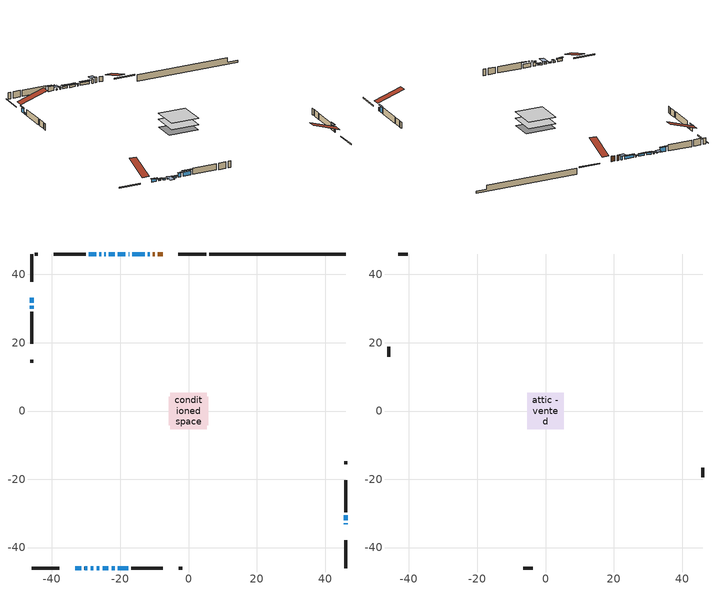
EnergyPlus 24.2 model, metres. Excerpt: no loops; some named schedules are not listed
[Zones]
conditioned space
 floor outside (Floor1 construction): -2.2,-2.2 -2.2,2.2 2.2,2.2 2.2,-2.2 z0.78
 floor adiabatic (AdiabaticFloorConstruction): -5.39,-5.39 -5.39,5.39 5.39,5.39 5.39,-5.39 z0.78
 floor foundation (Slab1 construction): -5.79,-4.17 -5.79,4.17 5.79,4.17 5.79,-4.17 z-1.64
 wall outside (RimJoist1 construction): 5.21,46 -2.97,46 / -46,-46 -37.83,-46 / -46,46 -46,37.83 / 46,-46 46,-37.83 z0.78:1.08
 wall outside (AdiabaticWallConstruction 1): -7.59,46 -8.98,46 / -9.91,46 -10.49,46 z0.78:2.81
 wall outside (AdiabaticWallConstruction): -11.41,46 -11.93,46 z0.78:2.31; -46,33.21 -46,31.73 / -20.67,-46 -17.72,-46 z0.78:2.36; -33.21,-46 -31.4,-46 / -12.85,46 -16.46,46 z0.78:1.82; -17.39,46 -17.57,46 z0.78:1.27; -30.48,-46 -29.63,-46 / -24.32,46 -24.68,46 / -28.71,-46 -27.86,-46 / -26.94,-46 -26.1,-46 / -25.17,-46 -23.49,-46 z0.78:1.26; 46,-33.21 46,-32.87 z0.78:2; -18.5,46 -20.73,46 / -21.66,46 -23.39,46 z0.78:1.62; -25.6,46 -26.1,46 z0.78:1.28; -46,30.81 -46,29.94 z0.78:1.32; -27.03,46 -29.22,46 z0.78:2.56; -22.56,-46 -21.59,-46 z0.78:2.25; 46,-31.95 46,-30.57 z0.78:2.81
 wall outside (Wall1 construction): -30.15,46 -39.46,46 / -16.79,-46 -7.48,-46 / -46,29.01 -46,19.7 / 46,-29.65 46,-20.33 z0.78:3.22
 wall outside (Wall3 construction): -44.14,46 -45.08,46 / -2.79,-46 -1.86,-46 / -46,15.02 -46,14.08 / 46,-15.65 46,-14.72 z0.78:3.22
 wall foundation (FoundationWall1 construction): 6.14,46,-1.64 6.14,46,0.78 42.02,46,0.78 42.02,46,-0.91 46,46,-0.91 46,46,-1.64
 window (WindowConstruction 8): -11.41,46 -11.92,46 z0.78:2.3
 window (WindowConstruction 5): -46,33.21 -46,31.74 z0.78:2.36
 window (WindowConstruction 6): -33.21,-46 -31.4,-46 z0.78:1.82
 window (WindowConstruction 7): -12.85,46 -16.46,46 z0.78:1.82
 window (WindowConstruction 18): -17.39,46 -17.57,46 z0.78:1.26
 window (WindowConstruction 10): -30.47,-46 -29.63,-46 z0.78:1.26
 window (WindowConstruction 11): 46,-33.21 46,-32.88 z0.78:2
 window (WindowConstruction 12): -18.5,46 -20.73,46 z0.78:1.62
 window (WindowConstruction 13): -21.66,46 -23.39,46 z0.78:1.62
 window (WindowConstruction 14): -24.32,46 -24.67,46 z0.78:1.26
 window (WindowConstruction 9): -25.6,46 -26.1,46 z0.78:1.28
 window (WindowConstruction 15): -46,30.81 -46,29.94 z0.78:1.31
 window (WindowConstruction 16): -28.71,-46 -27.87,-46 z0.78:1.26
 window (WindowConstruction 17): -26.94,-46 -26.1,-46 z0.78:1.26
 window (WindowConstruction): -27.03,46 -29.22,46 z0.78:2.56
 window (WindowConstruction 1): -25.17,-46 -23.49,-46 z0.78:1.26
 window (WindowConstruction 2): -22.56,-46 -21.6,-46 z0.78:2.25
 window (WindowConstruction 3): -20.67,-46 -17.72,-46 z0.78:2.36
 window (WindowConstruction 4): 46,-31.95 46,-30.57 z0.78:2.81
 door (Door): -7.59,46 -8.98,46 z0.78:2.81
 door (Door 1): -9.91,46 -10.49,46 z0.78:2.81
 ceiling adiabatic (AdiabaticFloorConstruction): 5.39,-5.39 5.39,5.39 -5.39,5.39 -5.39,-5.39 z0.78
attic - vented
 floor to conditioned space (Floor2 construction Reversed): -5.39,-5.39 -5.39,5.39 5.39,5.39 5.39,-5.39 z3.22
 wall outside (Wall2 construction): -40.39,46 -43.22,46 / -6.55,-46 -3.72,-46 / -46,18.77 -46,15.95 / 46,-19.4 46,-16.58 z0.78:3.22
 roof outside (Roof1 construction): -6.66,46,3.22 -6.66,35.51,6.72 -3.9,35.51,6.72 -3.9,46,3.22; -34.14,-46,3.22 -34.14,-35.51,6.72 -36.9,-35.51,6.72 -36.9,-46,3.22; -46,34.14,3.22 -35.51,34.14,6.72 -35.51,36.9,6.72 -46,36.9,3.22; 46,-34.14,3.22 35.51,-34.14,6.72 35.51,-36.9,6.72 46,-36.9,3.22
shading: -12.53,46 -10.81,46 -10.81,47.57 -12.53,47.57 z2.91; -46,31.13 -46,33.82 -46.3,33.82 -46.3,31.13 z2.97; -31.1,-46 -33.51,-46 -33.51,-46.3 -31.1,-46.3 z2.12; -16.76,46 -12.55,46 -12.55,46.3 -16.76,46.3 z2.12; -17.87,46 -17.09,46 -17.09,46.6 -17.87,46.6 z1.56; -29.17,-46 -30.93,-46 -30.93,-46.47 -29.17,-46.47 z1.72; -21.03,46 -18.2,46 -18.2,46.61 -21.03,46.61 z1.92; -23.69,46 -21.36,46 -21.36,46.76 -23.69,46.76 z1.92; -24.97,46 -24.02,46 -24.02,46.76 -24.97,46.76 z1.56; -26.71,46 -24.99,46 -24.99,47.57 -26.71,47.57 z1.89; -46,29.79 -46,30.96 -46.15,30.96 -46.15,29.79 z1.46; -27.72,-46 -28.85,-46 -28.85,-46.15 -27.72,-46.15 z1.41; -25.64,-46 -27.4,-46 -27.4,-49.25 -25.64,-49.25 z1.72; -29.52,46 -26.73,46 -26.73,46.3 -29.52,46.3 z2.86; -23.19,-46 -25.47,-46 -25.47,-46.3 -23.19,-46.3 z1.56; -21.3,-46 -22.86,-46 -22.86,-46.3 -21.3,-46.3 z2.55; -17.11,-46 -21.28,-46 -21.28,-46.3 -17.11,-46.3 z2.97; 46,-29.97 46,-32.56 46.3,-32.56 46.3,-29.97 z3.42
[Building]
Building 1: Terrain=Suburbs
[Site:Location]
Montreal Intl AP_QC: Latitude {deg}=45.47; Longitude {deg}=-73.74; Time Zone {hr}=-5; Elevation {m}=36; Keep Site Location Information=Yes
[Site:GroundTemperature:Shallow]
2.07863, -0.316383, -0.508184, 0.628371, 5.19101, 9.73239, 13.6695, 16.1636, 16.3755, 14.347, 10.5102, 6.10817
[Site:WaterMainsTemperature]
Calculation Method=Schedule; Temperature Schedule=mains temperature schedule
[Material] Roughness=Rough; Thermal Absorptance=0.9
Name | Thickness {m} | Conductivity {W/m-K} | Density {kg/m3} | Specific Heat {J/kg-K} | Solar Absorptance | Visible Absorptance
asphalt or fiberglass shingles | 0.00635 | 0.162714 | 1121.4 | 1465.45 | 0.4 | 0.4
ceiling loosefill ins | 0.169333 | 0.0480833 | 16.02 | 1046.75 | 0.7 | 0.7
ceiling stud and cavity | 0.1397 | 0.0931187 | 65.682 | 1177.47 | 0.7 | 0.7
concrete 4.0 in. | 0.1016 | 1.803125 | 2242.8 | 837.4 | 0.7 | 0.7
concrete 8.0 in. | 0.2032 | 1.803125 | 2242.8 | 837.4 | 0.7 | 0.7
door material | 0.04445 | 0.188738 | 512.64 | 1214.23 | 0.7 | 0.7
door material 1 | 0.04445 | 0.0451087 | 512.64 | 1214.23 | 0.7 | 0.7
floor covering | 0.0127 | 0.0433444 | 54.468 | 1339.84 | 0.6 | 0.6
floor rigid ins | 0.051816 | 0.029427 | 32.04 | 1214.23 | 0.7 | 0.7
floor rigid ins 1; wall rigid ins | 0.512978 | 0.029427 | 32.04 | 1214.23 | 0.7 | 0.7
floor stud and cavity | 0.1397 | 0.338764 | 92.3553 | 1139.71 | 0.7 | 0.7
floor stud and cavity 1 | 0.1397 | 1.75129 | 37.0049 | 1207.88 | 0.7 | 0.7
furniture material conditioned space 1 | 0.1524 | 0.115458 | 640.8 | 1214.23 | 0.6 | 0.6
gypsum board | 0.0127 | 0.160291 | 801 | 837.4 | 0.6 | 0.6
osb sheathing 0.5 in. | 0.0127 | 0.115458 | 512.64 | 1214.23 | 0.7 | 0.7
osb sheathing 0.75 in. | 0.01905 | 0.115458 | 512.64 | 1214.23 | 0.7 | 0.7
rim joist stud and cavity | 0.0508 | 0.107068 | 50.32683 | 1063.81 | 0.6 | 0.6
wall stud and cavity | 0.1397 | 0.0824723 | 139.0536 | 1170.24 | 0.7 | 0.7
wall stud and cavity 1 | 0.0889 | 6.9971 | 50.32683 | 1063.81 | 0.6 | 0.6
wall stud and cavity 2 | 0.1397 | 0.127231 | 139.0536 | 1170.24 | 0.7 | 0.7
wall stud and cavity 3 | 0.0889 | 0.380278 | 52.3479 | 1209.89 | 0.7 | 0.7
wall stud and cavity 4 | 0.0889 | 0.391764 | 83.0341 | 1211.67 | 0.7 | 0.7
wood siding | 0.0254 | 0.102417 | 544.68 | 1172.36 | 0.4 | 0.4
wood siding 1 | 0.00254 | 0.102417 | 544.68 | 1172.36 | 0.4 | 0.4
wood siding 2; wood siding 3; wood siding 4 | 0.0254 | 0.102417 | 544.68 | 1172.36 | 0.7 | 0.7
[WindowMaterial:SimpleGlazingSystem]
Name | U-Factor {W/m2-K} | Solar Heat Gain Coefficient
WindowMaterial | 1.63015 | 0.44
WindowMaterial 1 | 2.00377 | 0.31
WindowMaterial 10 | 2.853195 | 0.58
WindowMaterial 11 | 2.8708 | 0.56
WindowMaterial 12 | 3.026374 | 0.36
WindowMaterial 13 | 3.04795 | 0.44
WindowMaterial 2 | 1.82093 | 0.37
WindowMaterial 3 | 1.75053 | 0.4
WindowMaterial 4 | 1.84365 | 0.38
WindowMaterial 5 | 1.77551 | 0.39
WindowMaterial 6 | 1.721 | 0.41
WindowMaterial 7 | 2.98152 | 0.61
WindowMaterial 8 | 3.026374 | 0.54
WindowMaterial 9 | 3.05363 | 0.42
[Construction]
AdiabaticFloorConstruction: floor stud and cavity 1, floor rigid ins 1, osb sheathing 0.75 in., floor covering
AdiabaticWallConstruction: wood siding 3, wall rigid ins, wall stud and cavity 3, gypsum board
AdiabaticWallConstruction 1: wood siding 4, wall rigid ins, wall stud and cavity 3, gypsum board
Door: door material
Door 1: door material 1
Floor1 construction: floor stud and cavity, floor rigid ins, osb sheathing 0.75 in., floor covering
Floor2 construction Reversed: gypsum board, ceiling stud and cavity, ceiling loosefill ins
FoundationWall1 construction: concrete 8.0 in.
furniture construction conditioned space 1: furniture material conditioned space 1
PartitionWallConstruction: gypsum board, wall stud and cavity 4, gypsum board
RimJoist1 construction: wood siding 2, rim joist stud and cavity
Roof1 construction: asphalt or fiberglass shingles
Slab1 construction: concrete 4.0 in.
Wall1 construction: wood siding, osb sheathing 0.5 in., wall stud and cavity, gypsum board
Wall2 construction: wood siding 1, wall stud and cavity 1
Wall3 construction: wood siding, osb sheathing 0.5 in., wall stud and cavity 2, gypsum board
WindowConstruction: WindowMaterial
WindowConstruction 1: WindowMaterial 1
WindowConstruction 10; WindowConstruction 11; WindowConstruction 16; WindowConstruction 17: WindowMaterial 9
WindowConstruction 12: WindowMaterial 10
WindowConstruction 13: WindowMaterial 11
WindowConstruction 14; WindowConstruction 18: WindowMaterial 12
WindowConstruction 15: WindowMaterial 13
WindowConstruction 2: WindowMaterial 2
WindowConstruction 3; WindowConstruction 5: WindowMaterial 3
WindowConstruction 4: WindowMaterial 4
WindowConstruction 6: WindowMaterial 5
WindowConstruction 7: WindowMaterial 6
WindowConstruction 8: WindowMaterial 7
WindowConstruction 9: WindowMaterial 8
[Zone] Multiplier=1; Part of Total Floor Area=Yes
Name | Volume {m3}
attic - vented | 65.9918
conditioned space | 539
[Space]
Name | Zone | Volume {m3}
attic - vented 1 | attic - vented | 65.9918
conditioned space 1 | conditioned space | 539
[ZoneInfiltration:EffectiveLeakageArea]
infil attic - vented 1: Zone or Space=attic - vented 1; Schedule=Always On Discrete; Effective Air Leakage Area {cm2}=4646.8; Stack Coefficient=0.0004129; Wind Coefficient=1.37291e-05
[ZoneMixing]
whole house fan mix: Zone or Space=attic - vented; Schedule=Always On Continuous; Design Flow Rate Calculation Method=Flow/Zone; Design Flow Rate {m3/s}=0; Source Zone or Space=conditioned space
[SurfaceProperty:ExposedFoundationPerimeter]
Slab1: Exposed Perimeter Calculation Method=TotalExposedPerimeter; Total Exposed Perimeter {m}=39.869
[InternalMass] Zone or ZoneList=conditioned space; Space or SpaceList=conditioned space 1
Name | Construction | Surface Area {m2}
furniture mass conditioned space 1 | furniture construction conditioned space 1 | 92.9481
partition wall mass | PartitionWallConstruction | 232.37
[Lights]
interior lighting: Zone or ZoneList or Space or SpaceList=conditioned space 1; Schedule=interior lighting schedule; Design Level Calculation Method=LightingLevel; Lighting Level {W}=343.2; Return Air Fraction=0; Fraction Radiant=0.6; Fraction Visible=0.2; Fraction Replaceable=1
[People]
occupants: Zone or ZoneList or Space or SpaceList=conditioned space 1; Number of People Schedule=occupants schedule; Number of People Calculation Method=People; Number of People=3; Fraction Radiant=0.314171; Sensible Heat Fraction=0.56303; Activity Level Schedule=occupants activity schedule; Carbon Dioxide Generation Rate {m3/s-W}=0; Enable ASHRAE 55 Comfort Warnings=No; Mean Radiant Temperature Calculation Type=EnclosureAveraged
[ElectricEquipment] Zone or ZoneList or Space or SpaceList=conditioned space 1; Design Level Calculation Method=EquipmentLevel
Name | Schedule | Design Level {W} | Fraction Latent | Fraction Radiant | Fraction Lost
clothes dryer | clothes dryer schedule | 140.772 | 0.015 | 0.081 | 0.85
clothes washer | clothes washer schedule | 32.1985 | 0.03 | 0.162 | 0.7
cooking range | cooking range schedule | 215.147 | 0.08 | 0.432 | 0.2
dishwasher | dishwasher schedule | 66.8632 | 0.3 | 0.18 | 0.4
fridge | fridge schedule | 72.9452 | 0 | 0.6 | 0
mech vent house fan | mech vent house fan schedule | 0 | 0 | 0 | 1
mech vent house fan cfis | mech vent house fan cfis schedule | 0 | 0 | 0 | 0
misc plug loads | misc plug loads schedule | 494.7 | 0.045 | 0.513 | 0.1
whole house fan | Always On Discrete | 0 | 0 | 0 | 1
[OtherEquipment] Zone or ZoneList or Space or SpaceList=conditioned space 1; Design Level Calculation Method=EquipmentLevel
Name | Fuel Type | Schedule | Design Level {W} | Fraction Latent | Fraction Radiant | Fraction Lost
clothes dryer 1 | Electricity | clothes dryer schedule | 0 | 0.015 | 0.081 | 0.85
cooking range 1 | Electricity | cooking range schedule | 0 | 0.08 | 0.432 | 0.2
general water use latent | None | general water use schedule | 62.594 | 1 | 0 | 0
general water use sensible | None | general water use schedule | -61.6891 | 0 | 0.6 | 0
mech vent house fan latent load | None | Always On Discrete | 0 | 1 | 0 | 0
mech vent house fan sensible load | None | Always On Discrete | 0 | 0 | 0 | 0
water heater energy adjustment1 | Electricity | Always On Discrete | 0.01 | 0 | 0 | 1
[ZoneInfiltration:DesignFlowRate] Zone or ZoneList or Space or SpaceList=conditioned space 1; Schedule=Always On Discrete; Design Flow Rate Calculation Method=Flow/Zone; Design Flow Rate {m3/s}=0
infil flow; natural vent flow; whole house fan flow
[Foundation:Kiva]
Foundation Kiva 1: Initial Indoor Air Temperature {C}=18; Wall Height Above Grade {m}=0.779983; Wall Depth Below Slab {m}=0.2032
[Foundation:Kiva:Settings]
Soil Conductivity {W/m-K}=0.849921; Soil Density {kg/m3}=1842.3; Soil Specific Heat {J/kg-K}=418.7; Ground Solar Absorptivity=0.9; Ground Thermal Absorptivity=0.9; Ground Surface Roughness {m}=0.03; Far-Field Width {m}=40; Deep-Ground Boundary Condition=ZeroFlux; Deep-Ground Depth {m}=40; Minimum Cell Dimension {m}=0.2; Maximum Cell Growth Coefficient=3; Simulation Timestep=Timestep
[Exterior:Lights]
exterior lighting: Schedule=exterior lighting schedule; Design Level {W}=75.6
[Schedule:Constant]
Name | Hourly Value
Always On Continuous; mech vent house fan schedule; mech vent house fan cfis schedule; Always On Discrete | 1
occupants activity schedule | 117.228
fridge schedule | 0
[Schedule:Week:Daily]
interior lighting schedule Week Rule - Jan1-Jan27: interior lighting schedule day, interior lighting schedule day, interior lighting schedule day, interior lighting schedule day, interior lighting schedule day, interior lighting schedule day, interior lighting schedule day, interior lighting schedule default day, interior lighting schedule default day, interior lighting schedule default day, interior lighting schedule default day, interior lighting schedule default day
interior lighting schedule Week Rule - Jan28-Feb3: interior lighting schedule day, interior lighting schedule day, interior lighting schedule day, interior lighting schedule day, interior lighting schedule day 1, interior lighting schedule day 1, interior lighting schedule day 1, interior lighting schedule default day, interior lighting schedule default day, interior lighting schedule default day, interior lighting schedule default day, interior lighting schedule default day
interior lighting schedule Week Rule - Feb4-Feb24: interior lighting schedule day 1, interior lighting schedule day 1, interior lighting schedule day 1, interior lighting schedule day 1, interior lighting schedule day 1, interior lighting schedule day 1, interior lighting schedule day 1, interior lighting schedule default day, interior lighting schedule default day, interior lighting schedule default day, interior lighting schedule default day, interior lighting schedule default day
interior lighting schedule Week Rule - Feb25-Mar3: interior lighting schedule day 1, interior lighting schedule day 1, interior lighting schedule day 1, interior lighting schedule day 1, interior lighting schedule day 2, interior lighting schedule day 2, interior lighting schedule day 2, interior lighting schedule default day, interior lighting schedule default day, interior lighting schedule default day, interior lighting schedule default day, interior lighting schedule default day
interior lighting schedule Week Rule - Mar4-Mar31: interior lighting schedule day 2, interior lighting schedule day 2, interior lighting schedule day 2, interior lighting schedule day 2, interior lighting schedule day 2, interior lighting schedule day 2, interior lighting schedule day 2, interior lighting schedule default day, interior lighting schedule default day, interior lighting schedule default day, interior lighting schedule default day, interior lighting schedule default day
interior lighting schedule Week Rule - Apr1-Apr28: interior lighting schedule day 3, interior lighting schedule day 3, interior lighting schedule day 3, interior lighting schedule day 3, interior lighting schedule day 3, interior lighting schedule day 3, interior lighting schedule day 3, interior lighting schedule default day, interior lighting schedule default day, interior lighting schedule default day, interior lighting schedule default day, interior lighting schedule default day
interior lighting schedule Week Rule - Apr29-May5: interior lighting schedule day 3, interior lighting schedule day 3, interior lighting schedule day 4, interior lighting schedule day 4, interior lighting schedule day 4, interior lighting schedule day 4, interior lighting schedule day 4, interior lighting schedule default day, interior lighting schedule default day, interior lighting schedule default day, interior lighting schedule default day, interior lighting schedule default day
interior lighting schedule Week Rule - May6-May26: interior lighting schedule day 4, interior lighting schedule day 4, interior lighting schedule day 4, interior lighting schedule day 4, interior lighting schedule day 4, interior lighting schedule day 4, interior lighting schedule day 4, interior lighting schedule default day, interior lighting schedule default day, interior lighting schedule default day, interior lighting schedule default day, interior lighting schedule default day
interior lighting schedule Week Rule - May27-Jun2: interior lighting schedule day 4, interior lighting schedule day 4, interior lighting schedule day 4, interior lighting schedule day 4, interior lighting schedule day 4, interior lighting schedule day 5, interior lighting schedule day 5, interior lighting schedule default day, interior lighting schedule default day, interior lighting schedule default day, interior lighting schedule default day, interior lighting schedule default day
interior lighting schedule Week Rule - Jun3-Jun30: interior lighting schedule day 5, interior lighting schedule day 5, interior lighting schedule day 5, interior lighting schedule day 5, interior lighting schedule day 5, interior lighting schedule day 5, interior lighting schedule day 5, interior lighting schedule default day, interior lighting schedule default day, interior lighting schedule default day, interior lighting schedule default day, interior lighting schedule default day
interior lighting schedule Week Rule - Jul1-Jul28: interior lighting schedule day 6, interior lighting schedule day 6, interior lighting schedule day 6, interior lighting schedule day 6, interior lighting schedule day 6, interior lighting schedule day 6, interior lighting schedule day 6, interior lighting schedule default day, interior lighting schedule default day, interior lighting schedule default day, interior lighting schedule default day, interior lighting schedule default day
interior lighting schedule Week Rule - Jul29-Aug4: interior lighting schedule day 6, interior lighting schedule day 6, interior lighting schedule day 6, interior lighting schedule day 7, interior lighting schedule day 7, interior lighting schedule day 7, interior lighting schedule day 7, interior lighting schedule default day, interior lighting schedule default day, interior lighting schedule default day, interior lighting schedule default day, interior lighting schedule default day
interior lighting schedule Week Rule - Aug5-Aug25: interior lighting schedule day 7, interior lighting schedule day 7, interior lighting schedule day 7, interior lighting schedule day 7, interior lighting schedule day 7, interior lighting schedule day 7, interior lighting schedule day 7, interior lighting schedule default day, interior lighting schedule default day, interior lighting schedule default day, interior lighting schedule default day, interior lighting schedule default day
interior lighting schedule Week Rule - Aug26-Sep1: interior lighting schedule day 7, interior lighting schedule day 7, interior lighting schedule day 7, interior lighting schedule day 7, interior lighting schedule day 7, interior lighting schedule day 7, interior lighting schedule day 8, interior lighting schedule default day, interior lighting schedule default day, interior lighting schedule default day, interior lighting schedule default day, interior lighting schedule default day
interior lighting schedule Week Rule - Sep2-Sep29: interior lighting schedule day 8, interior lighting schedule day 8, interior lighting schedule day 8, interior lighting schedule day 8, interior lighting schedule day 8, interior lighting schedule day 8, interior lighting schedule day 8, interior lighting schedule default day, interior lighting schedule default day, interior lighting schedule default day, interior lighting schedule default day, interior lighting schedule default day
interior lighting schedule Week Rule - Sep30-Oct6: interior lighting schedule day 8, interior lighting schedule day 9, interior lighting schedule day 9, interior lighting schedule day 9, interior lighting schedule day 9, interior lighting schedule day 9, interior lighting schedule day 9, interior lighting schedule default day, interior lighting schedule default day, interior lighting schedule default day, interior lighting schedule default day, interior lighting schedule default day
interior lighting schedule Week Rule - Oct7-Oct27: interior lighting schedule day 9, interior lighting schedule day 9, interior lighting schedule day 9, interior lighting schedule day 9, interior lighting schedule day 9, interior lighting schedule day 9, interior lighting schedule day 9, interior lighting schedule default day, interior lighting schedule default day, interior lighting schedule default day, interior lighting schedule default day, interior lighting schedule default day
interior lighting schedule Week Rule - Oct28-Nov3: interior lighting schedule day 9, interior lighting schedule day 9, interior lighting schedule day 9, interior lighting schedule day 9, interior lighting schedule day 10, interior lighting schedule day 10, interior lighting schedule day 10, interior lighting schedule default day, interior lighting schedule default day, interior lighting schedule default day, interior lighting schedule default day, interior lighting schedule default day
interior lighting schedule Week Rule - Nov4-Nov24: interior lighting schedule day 10, interior lighting schedule day 10, interior lighting schedule day 10, interior lighting schedule day 10, interior lighting schedule day 10, interior lighting schedule day 10, interior lighting schedule day 10, interior lighting schedule default day, interior lighting schedule default day, interior lighting schedule default day, interior lighting schedule default day, interior lighting schedule default day
interior lighting schedule Week Rule - Nov25-Dec1: interior lighting schedule day 10, interior lighting schedule day 10, interior lighting schedule day 10, interior lighting schedule day 10, interior lighting schedule day 10, interior lighting schedule day 10, interior lighting schedule day 11, interior lighting schedule default day, interior lighting schedule default day, interior lighting schedule default day, interior lighting schedule default day, interior lighting schedule default day
interior lighting schedule Week Rule - Dec2-Dec31: interior lighting schedule day 11, interior lighting schedule day 11, interior lighting schedule day 11, interior lighting schedule day 11, interior lighting schedule day 11, interior lighting schedule day 11, interior lighting schedule day 11, interior lighting schedule default day, interior lighting schedule default day, interior lighting schedule default day, interior lighting schedule default day, interior lighting schedule default day
occupants schedule Week Rule - Jan1-Dec31: occupants schedule day, occupants schedule day, occupants schedule day, occupants schedule day, occupants schedule day, occupants schedule day, occupants schedule day, occupants schedule default day, occupants schedule default day, occupants schedule default day, occupants schedule default day, occupants schedule default day
clothes dryer schedule Week Rule - Jan1-Dec31: clothes dryer schedule day, clothes dryer schedule day, clothes dryer schedule day, clothes dryer schedule day, clothes dryer schedule day, clothes dryer schedule day, clothes dryer schedule day, clothes dryer schedule default day, clothes dryer schedule default day, clothes dryer schedule default day, clothes dryer schedule default day, clothes dryer schedule default day
clothes washer schedule Week Rule - Jan1-Dec31: clothes washer schedule day, clothes washer schedule day, clothes washer schedule day, clothes washer schedule day, clothes washer schedule day, clothes washer schedule day, clothes washer schedule day, clothes washer schedule default day, clothes washer schedule default day, clothes washer schedule default day, clothes washer schedule default day, clothes washer schedule default day
cooking range schedule Week Rule - Jan1-Dec31: cooking range schedule day, cooking range schedule day, cooking range schedule day, cooking range schedule day, cooking range schedule day, cooking range schedule day, cooking range schedule day, cooking range schedule default day, cooking range schedule default day, cooking range schedule default day, cooking range schedule default day, cooking range schedule default day
dishwasher schedule Week Rule - Jan1-Dec31: dishwasher schedule day, dishwasher schedule day, dishwasher schedule day, dishwasher schedule day, dishwasher schedule day, dishwasher schedule day, dishwasher schedule day, dishwasher schedule default day, dishwasher schedule default day, dishwasher schedule default day, dishwasher schedule default day, dishwasher schedule default day
misc plug loads schedule Week Rule - Jan1-Dec31: misc plug loads schedule day, misc plug loads schedule day, misc plug loads schedule day, misc plug loads schedule day, misc plug loads schedule day, misc plug loads schedule day, misc plug loads schedule day, misc plug loads schedule default day, misc plug loads schedule default day, misc plug loads schedule default day, misc plug loads schedule default day, misc plug loads schedule default day
general water use schedule Week Rule - Jan1-Dec31: general water use schedule day, general water use schedule day, general water use schedule day, general water use schedule day, general water use schedule day, general water use schedule day, general water use schedule day, general water use schedule default day, general water use schedule default day, general water use schedule default day, general water use schedule default day, general water use schedule default day
exterior lighting schedule Week Rule - Jan1-Jan27: exterior lighting schedule day, exterior lighting schedule day, exterior lighting schedule day, exterior lighting schedule day, exterior lighting schedule day, exterior lighting schedule day, exterior lighting schedule day, exterior lighting schedule default day, exterior lighting schedule default day, exterior lighting schedule default day, exterior lighting schedule default day, exterior lighting schedule default day
exterior lighting schedule Week Rule - Jan28-Feb3: exterior lighting schedule day, exterior lighting schedule day, exterior lighting schedule day, exterior lighting schedule day, exterior lighting schedule day 1, exterior lighting schedule day 1, exterior lighting schedule day 1, exterior lighting schedule default day, exterior lighting schedule default day, exterior lighting schedule default day, exterior lighting schedule default day, exterior lighting schedule default day
exterior lighting schedule Week Rule - Feb4-Feb24: exterior lighting schedule day 1, exterior lighting schedule day 1, exterior lighting schedule day 1, exterior lighting schedule day 1, exterior lighting schedule day 1, exterior lighting schedule day 1, exterior lighting schedule day 1, exterior lighting schedule default day, exterior lighting schedule default day, exterior lighting schedule default day, exterior lighting schedule default day, exterior lighting schedule default day
exterior lighting schedule Week Rule - Feb25-Mar3: exterior lighting schedule day 1, exterior lighting schedule day 1, exterior lighting schedule day 1, exterior lighting schedule day 1, exterior lighting schedule day 2, exterior lighting schedule day 2, exterior lighting schedule day 2, exterior lighting schedule default day, exterior lighting schedule default day, exterior lighting schedule default day, exterior lighting schedule default day, exterior lighting schedule default day
exterior lighting schedule Week Rule - Mar4-Mar31: exterior lighting schedule day 2, exterior lighting schedule day 2, exterior lighting schedule day 2, exterior lighting schedule day 2, exterior lighting schedule day 2, exterior lighting schedule day 2, exterior lighting schedule day 2, exterior lighting schedule default day, exterior lighting schedule default day, exterior lighting schedule default day, exterior lighting schedule default day, exterior lighting schedule default day
exterior lighting schedule Week Rule - Apr1-Apr28: exterior lighting schedule day 3, exterior lighting schedule day 3, exterior lighting schedule day 3, exterior lighting schedule day 3, exterior lighting schedule day 3, exterior lighting schedule day 3, exterior lighting schedule day 3, exterior lighting schedule default day, exterior lighting schedule default day, exterior lighting schedule default day, exterior lighting schedule default day, exterior lighting schedule default day
exterior lighting schedule Week Rule - Apr29-May5: exterior lighting schedule day 3, exterior lighting schedule day 3, exterior lighting schedule day 4, exterior lighting schedule day 4, exterior lighting schedule day 4, exterior lighting schedule day 4, exterior lighting schedule day 4, exterior lighting schedule default day, exterior lighting schedule default day, exterior lighting schedule default day, exterior lighting schedule default day, exterior lighting schedule default day
exterior lighting schedule Week Rule - May6-May26: exterior lighting schedule day 4, exterior lighting schedule day 4, exterior lighting schedule day 4, exterior lighting schedule day 4, exterior lighting schedule day 4, exterior lighting schedule day 4, exterior lighting schedule day 4, exterior lighting schedule default day, exterior lighting schedule default day, exterior lighting schedule default day, exterior lighting schedule default day, exterior lighting schedule default day
exterior lighting schedule Week Rule - May27-Jun2: exterior lighting schedule day 4, exterior lighting schedule day 4, exterior lighting schedule day 4, exterior lighting schedule day 4, exterior lighting schedule day 4, exterior lighting schedule day 5, exterior lighting schedule day 5, exterior lighting schedule default day, exterior lighting schedule default day, exterior lighting schedule default day, exterior lighting schedule default day, exterior lighting schedule default day
exterior lighting schedule Week Rule - Jun3-Jun30: exterior lighting schedule day 5, exterior lighting schedule day 5, exterior lighting schedule day 5, exterior lighting schedule day 5, exterior lighting schedule day 5, exterior lighting schedule day 5, exterior lighting schedule day 5, exterior lighting schedule default day, exterior lighting schedule default day, exterior lighting schedule default day, exterior lighting schedule default day, exterior lighting schedule default day
exterior lighting schedule Week Rule - Jul1-Jul28: exterior lighting schedule day 6, exterior lighting schedule day 6, exterior lighting schedule day 6, exterior lighting schedule day 6, exterior lighting schedule day 6, exterior lighting schedule day 6, exterior lighting schedule day 6, exterior lighting schedule default day, exterior lighting schedule default day, exterior lighting schedule default day, exterior lighting schedule default day, exterior lighting schedule default day
exterior lighting schedule Week Rule - Jul29-Aug4: exterior lighting schedule day 6, exterior lighting schedule day 6, exterior lighting schedule day 6, exterior lighting schedule day 7, exterior lighting schedule day 7, exterior lighting schedule day 7, exterior lighting schedule day 7, exterior lighting schedule default day, exterior lighting schedule default day, exterior lighting schedule default day, exterior lighting schedule default day, exterior lighting schedule default day
exterior lighting schedule Week Rule - Aug5-Aug25: exterior lighting schedule day 7, exterior lighting schedule day 7, exterior lighting schedule day 7, exterior lighting schedule day 7, exterior lighting schedule day 7, exterior lighting schedule day 7, exterior lighting schedule day 7, exterior lighting schedule default day, exterior lighting schedule default day, exterior lighting schedule default day, exterior lighting schedule default day, exterior lighting schedule default day
exterior lighting schedule Week Rule - Aug26-Sep1: exterior lighting schedule day 7, exterior lighting schedule day 7, exterior lighting schedule day 7, exterior lighting schedule day 7, exterior lighting schedule day 7, exterior lighting schedule day 7, exterior lighting schedule day 8, exterior lighting schedule default day, exterior lighting schedule default day, exterior lighting schedule default day, exterior lighting schedule default day, exterior lighting schedule default day
exterior lighting schedule Week Rule - Sep2-Sep29: exterior lighting schedule day 8, exterior lighting schedule day 8, exterior lighting schedule day 8, exterior lighting schedule day 8, exterior lighting schedule day 8, exterior lighting schedule day 8, exterior lighting schedule day 8, exterior lighting schedule default day, exterior lighting schedule default day, exterior lighting schedule default day, exterior lighting schedule default day, exterior lighting schedule default day
exterior lighting schedule Week Rule - Sep30-Oct6: exterior lighting schedule day 8, exterior lighting schedule day 9, exterior lighting schedule day 9, exterior lighting schedule day 9, exterior lighting schedule day 9, exterior lighting schedule day 9, exterior lighting schedule day 9, exterior lighting schedule default day, exterior lighting schedule default day, exterior lighting schedule default day, exterior lighting schedule default day, exterior lighting schedule default day
exterior lighting schedule Week Rule - Oct7-Oct27: exterior lighting schedule day 9, exterior lighting schedule day 9, exterior lighting schedule day 9, exterior lighting schedule day 9, exterior lighting schedule day 9, exterior lighting schedule day 9, exterior lighting schedule day 9, exterior lighting schedule default day, exterior lighting schedule default day, exterior lighting schedule default day, exterior lighting schedule default day, exterior lighting schedule default day
exterior lighting schedule Week Rule - Oct28-Nov3: exterior lighting schedule day 9, exterior lighting schedule day 9, exterior lighting schedule day 9, exterior lighting schedule day 9, exterior lighting schedule day 10, exterior lighting schedule day 10, exterior lighting schedule day 10, exterior lighting schedule default day, exterior lighting schedule default day, exterior lighting schedule default day, exterior lighting schedule default day, exterior lighting schedule default day
[Schedule:Year]
interior lighting schedule: interior lighting schedule Week Rule - Jan1-Jan27, 1, 1, 1, 27, interior lighting schedule Week Rule - Jan28-Feb3, 1, 28, 2, 3, interior lighting schedule Week Rule - Feb4-Feb24, 2, 4, 2, 24, interior lighting schedule Week Rule - Feb25-Mar3, 2, 25, 3, 3, interior lighting schedule Week Rule - Mar4-Mar31, 3, 4, 3, 31, interior lighting schedule Week Rule - Apr1-Apr28, 4, 1, 4, 28, interior lighting schedule Week Rule - Apr29-May5, 4, 29, 5, 5, interior lighting schedule Week Rule - May6-May26, 5, 6, 5, 26, interior lighting schedule Week Rule - May27-Jun2, 5, 27, 6, 2, interior lighting schedule Week Rule - Jun3-Jun30, 6, 3, 6, 30, interior lighting schedule Week Rule - Jul1-Jul28, 7, 1, 7, 28, interior lighting schedule Week Rule - Jul29-Aug4, 7, 29, 8, 4, interior lighting schedule Week Rule - Aug5-Aug25, 8, 5, 8, 25, interior lighting schedule Week Rule - Aug26-Sep1, 8, 26, 9, 1, interior lighting schedule Week Rule - Sep2-Sep29, 9, 2, 9, 29, interior lighting schedule Week Rule - Sep30-Oct6, 9, 30, 10, 6, interior lighting schedule Week Rule - Oct7-Oct27, 10, 7, 10, 27, interior lighting schedule Week Rule - Oct28-Nov3, 10, 28, 11, 3, interior lighting schedule Week Rule - Nov4-Nov24, 11, 4, 11, 24, interior lighting schedule Week Rule - Nov25-Dec1, 11, 25, 12, 1, interior lighting schedule Week Rule - Dec2-Dec31, 12, 2, 12, 31
occupants schedule: occupants schedule Week Rule - Jan1-Dec31, 1, 1, 12, 31
clothes dryer schedule: clothes dryer schedule Week Rule - Jan1-Dec31, 1, 1, 12, 31
clothes washer schedule: clothes washer schedule Week Rule - Jan1-Dec31, 1, 1, 12, 31
cooking range schedule: cooking range schedule Week Rule - Jan1-Dec31, 1, 1, 12, 31
dishwasher schedule: dishwasher schedule Week Rule - Jan1-Dec31, 1, 1, 12, 31
misc plug loads schedule: misc plug loads schedule Week Rule - Jan1-Dec31, 1, 1, 12, 31
general water use schedule: general water use schedule Week Rule - Jan1-Dec31, 1, 1, 12, 31
exterior lighting schedule: exterior lighting schedule Week Rule - Jan1-Jan27, 1, 1, 1, 27, exterior lighting schedule Week Rule - Jan28-Feb3, 1, 28, 2, 3, exterior lighting schedule Week Rule - Feb4-Feb24, 2, 4, 2, 24, exterior lighting schedule Week Rule - Feb25-Mar3, 2, 25, 3, 3, exterior lighting schedule Week Rule - Mar4-Mar31, 3, 4, 3, 31, exterior lighting schedule Week Rule - Apr1-Apr28, 4, 1, 4, 28, exterior lighting schedule Week Rule - Apr29-May5, 4, 29, 5, 5, exterior lighting schedule Week Rule - May6-May26, 5, 6, 5, 26, exterior lighting schedule Week Rule - May27-Jun2, 5, 27, 6, 2, exterior lighting schedule Week Rule - Jun3-Jun30, 6, 3, 6, 30, exterior lighting schedule Week Rule - Jul1-Jul28, 7, 1, 7, 28, exterior lighting schedule Week Rule - Jul29-Aug4, 7, 29, 8, 4, exterior lighting schedule Week Rule - Aug5-Aug25, 8, 5, 8, 25, exterior lighting schedule Week Rule - Aug26-Sep1, 8, 26, 9, 1, exterior lighting schedule Week Rule - Sep2-Sep29, 9, 2, 9, 29, exterior lighting schedule Week Rule - Sep30-Oct6, 9, 30, 10, 6, exterior lighting schedule Week Rule - Oct7-Oct27, 10, 7, 10, 27, exterior lighting schedule Week Rule - Oct28-Nov3, 10, 28, 11, 3, exterior lighting schedule Week Rule - Nov4-Nov24, 11, 4, 11, 24, exterior lighting schedule Week Rule - Nov25-Dec1, 11, 25, 12, 1, exterior lighting schedule Week Rule - Dec2-Dec31, 12, 2, 12, 31
[Schedule:Compact]
mains temperature schedule: Through: 01/01, For: AllDays, Until: 24:00, 6.56833, Through: 01/02, For: AllDays, Until: 24:00, 6.48722, Through: 01/03, For: AllDays, Until: 24:00, 6.40722, Through: 01/04, For: AllDays, Until: 24:00, 6.32889, Through: 01/05, For: AllDays, Until: 24:00, 6.25167, Through: 01/06, For: AllDays, Until: 24:00, 6.17611, Through: 01/07, For: AllDays, Until: 24:00, 6.10222, Through: 01/08, For: AllDays, Until: 24:00, 6.02944, Through: 01/09, For: AllDays, Until: 24:00, 5.95833, Through: 01/10, For: AllDays, Until: 24:00, 5.88889, Through: 01/11, For: AllDays, Until: 24:00, 5.82056, Through: 01/12, For: AllDays, Until: 24:00, 5.75444, Through: 01/13, For: AllDays, Until: 24:00, 5.68944, Through: 01/14, For: AllDays, Until: 24:00, 5.62611, Through: 01/15, For: AllDays, Until: 24:00, 5.56444, Through: 01/16, For: AllDays, Until: 24:00, 5.50444, Through: 01/17, For: AllDays, Until: 24:00, 5.44611, Through: 01/18, For: AllDays, Until: 24:00, 5.38944, Through: 01/19, For: AllDays, Until: 24:00, 5.33389, Through: 01/20, For: AllDays, Until: 24:00, 5.28111, Through: 01/21, For: AllDays, Until: 24:00, 5.22944, Through: 01/22, For: AllDays, Until: 24:00, 5.17944, Through: 01/23, For: AllDays, Until: 24:00, 5.13111, Through: 01/24, For: AllDays, Until: 24:00, 5.085, Through: 01/25, For: AllDays, Until: 24:00, 5.04056, Through: 01/26, For: AllDays, Until: 24:00, 4.99778, Through: 01/27, For: AllDays, Until: 24:00, 4.95667, Through: 01/28, For: AllDays, Until: 24:00, 4.91778, Through: 01/29, For: AllDays, Until: 24:00, 4.88056, Through: 01/30, For: AllDays, Until: 24:00, 4.845, Through: 01/31, For: AllDays, Until: 24:00, 4.81167, Through: 02/01, For: AllDays, Until: 24:00, 4.77944, Through: 02/02, For: AllDays, Until: 24:00, 4.75, Through: 02/03, For: AllDays, Until: 24:00, 4.72167, Through: 02/04, For: AllDays, Until: 24:00, 4.69611, Through: 02/05, For: AllDays, Until: 24:00, 4.67167, Through: 02/06, For: AllDays, Until: 24:00, 4.64944, Through: 02/07, For: AllDays, Until: 24:00, 4.62889, Through: 02/08, For: AllDays, Until: 24:00, 4.61056, Through: 02/09, For: AllDays, Until: 24:00, 4.59389, Through: 02/10, For: AllDays, Until: 24:00, 4.57944, Through: 02/11, For: AllDays, Until: 24:00, 4.56667, Through: 02/12, For: AllDays, Until: 24:00, 4.55611, Through: 02/13, For: AllDays, Until: 24:00, 4.54722, Through: 02/14, For: AllDays, Until: 24:00, 4.54056, Through: 02/15, For: AllDays, Until: 24:00, 4.53556, Through: 02/16, For: AllDays, Until: 24:00, 4.53278, Through: 02/17, For: AllDays, Until: 24:00, 4.53167, Through: 02/18, For: AllDays, Until: 24:00, 4.53278, Through: 02/19, For: AllDays, Until: 24:00, 4.53556, Through: 02/20, For: AllDays, Until: 24:00, 4.54056, Through: 02/21, For: AllDays, Until: 24:00, 4.54722, Through: 02/22, For: AllDays, Until: 24:00, 4.55611, Through: 02/23, For: AllDays, Until: 24:00, 4.56667, Through: 02/24, For: AllDays, Until: 24:00, 4.57944, Through: 02/25, For: AllDays, Until: 24:00, 4.59389, Through: 02/26, For: AllDays, Until: 24:00, 4.61056, Through: 02/27, For: AllDays, Until: 24:00, 4.62889, Through: 02/28, For: AllDays, Until: 24:00, 4.64889, Through: 03/01, For: AllDays, Until: 24:00, 4.67111, Through: 03/02, For: AllDays, Until: 24:00, 4.69556, Through: 03/03, For: AllDays, Until: 24:00, 4.72167, Through: 03/04, For: AllDays, Until: 24:00, 4.74944, Through: 03/05, For: AllDays, Until: 24:00, 4.77944, Through: 03/06, For: AllDays, Until: 24:00, 4.81111, Through: 03/07, For: AllDays, Until: 24:00, 4.84444, Through: 03/08, For: AllDays, Until: 24:00, 4.88, Through: 03/09, For: AllDays, Until: 24:00, 4.91722, Through: 03/10, For: AllDays, Until: 24:00, 4.95611, Through: 03/11, For: AllDays, Until: 24:00, 4.99722, Through: 03/12, For: AllDays, Until: 24:00, 5.04, Through: 03/13, For: AllDays, Until: 24:00, 5.08444, Through: 03/14, For: AllDays, Until: 24:00, 5.13056, Through: 03/15, For: AllDays, Until: 24:00, 5.17889, Through: 03/16, For: AllDays, Until: 24:00, 5.22833, Through: 03/17, For: AllDays, Until: 24:00, 5.28, Through: 03/18, For: AllDays, Until: 24:00, 5.33333, Through: 03/19, For: AllDays, Until: 24:00, 5.38833, Through: 03/20, For: AllDays, Until: 24:00, 5.445, Through: 03/21, For: AllDays, Until: 24:00, 5.50333, Through: 03/22, For: AllDays, Until: 24:00, 5.56333, Through: 03/23, For: AllDays, Until: 24:00, 5.625, Through: 03/24, For: AllDays, Until: 24:00, 5.68833, Through: 03/25, For: AllDays, Until: 24:00, 5.75333, Through: 03/26, For: AllDays, Until: 24:00, 5.81944, Through: 03/27, For: AllDays, Until: 24:00, 5.88778, Through: 03/28, For: AllDays, Until: 24:00, 5.95722, Through: 03/29, For: AllDays, Until: 24:00, 6.02833, Through: 03/30, For: AllDays, Until: 24:00, 6.10111, Through: 03/31, For: AllDays, Until: 24:00, 6.175, Through: 04/01, For: AllDays, Until: 24:00, 6.25056, Through: 04/02, For: AllDays, Until: 24:00, 6.32778, Through: 04/03, For: AllDays, Until: 24:00, 6.40611, Through: 04/04, For: AllDays, Until: 24:00, 6.48556, Through: 04/05, For: AllDays, Until: 24:00, 6.56722, Through: 04/06, For: AllDays, Until: 24:00, 6.64944, Through: 04/07, For: AllDays, Until: 24:00, 6.73333, Through: 04/08, For: AllDays, Until: 24:00, 6.81833, Through: 04/09, For: AllDays, Until: 24:00, 6.905, Through: 04/10, For: AllDays, Until: 24:00, 6.99278, Through: 04/11, For: AllDays, Until: 24:00, 7.08111, Through: 04/12, For: AllDays, Until: 24:00, 7.17167, Through: 04/13, For: AllDays, Until: 24:00, 7.26278, Through: 04/14, For: AllDays, Until: 24:00, 7.355, Through: 04/15, For: AllDays, Until: 24:00, 7.44833, Through: 04/16, For: AllDays, Until: 24:00, 7.54278, Through: 04/17, For: AllDays, Until: 24:00, 7.63889, Through: 04/18, For: AllDays, Until: 24:00, 7.735, Through: 04/19, For: AllDays, Until: 24:00, 7.83278, Through: 04/20, For: AllDays, Until: 24:00, 7.93167, Through: 04/21, For: AllDays, Until: 24:00, 8.03111, Through: 04/22, For: AllDays, Until: 24:00, 8.13167, Through: 04/23, For: AllDays, Until: 24:00, 8.23278, Through: 04/24, For: AllDays, Until: 24:00, 8.335, Through: 04/25, For: AllDays, Until: 24:00, 8.43778, Through: 04/26, For: AllDays, Until: 24:00, 8.54167, Through: 04/27, For: AllDays, Until: 24:00, 8.64611, Through: 04/28, For: AllDays, Until: 24:00, 8.75167, Through: 04/29, For: AllDays, Until: 24:00, 8.85778, Through: 04/30, For: AllDays, Until: 24:00, 8.96444, Through: 05/01, For: AllDays, Until: 24:00, 9.07167, Through: 05/02, For: AllDays, Until: 24:00, 9.17944, Through: 05/03, For: AllDays, Until: 24:00, 9.28778, Through: 05/04, For: AllDays, Until: 24:00, 9.39667, Through: 05/05, For: AllDays, Until: 24:00, 9.50667, Through: 05/06, For: AllDays, Until: 24:00, 9.61667, Through: 05/07, For: AllDays, Until: 24:00, 9.72667, Through: 05/08, For: AllDays, Until: 24:00, 9.83778, Through: 05/09, For: AllDays, Until: 24:00, 9.94889, Through: 05/10, For: AllDays, Until: 24:00, 10.0606, Through: 05/11, For: AllDays, Until: 24:00, 10.1722, Through: 05/12, For: AllDays, Until: 24:00, 10.2844, Through: 05/13, For: AllDays, Until: 24:00, 10.3967, Through: 05/14, For: AllDays, Until: 24:00, 10.5094, Through: 05/15, For: AllDays, Until: 24:00, 10.6222, Through: 05/16, For: AllDays, Until: 24:00, 10.735, Through: 05/17, For: AllDays, Until: 24:00, 10.8478, Through: 05/18, For: AllDays, Until: 24:00, 10.9611, Through: 05/19, For: AllDays, Until: 24:00, 11.0744, Through: 05/20, For: AllDays, Until: 24:00, 11.1872, Through: 05/21, For: AllDays, Until: 24:00, 11.3006, Through: 05/22, For: AllDays, Until: 24:00, 11.4133, Through: 05/23, For: AllDays, Until: 24:00, 11.5267, Through: 05/24, For: AllDays, Until: 24:00, 11.6394, Through: 05/25, For: AllDays, Until: 24:00, 11.7522, Through: 05/26, For: AllDays, Until: 24:00, 11.8644, Through: 05/27, For: AllDays, Until: 24:00, 11.9767, Through: 05/28, For: AllDays, Until: 24:00, 12.0889, Through: 05/29, For: AllDays, Until: 24:00, 12.2006, Through: 05/30, For: AllDays, Until: 24:00, 12.3122, Through: 05/31, For: AllDays, Until: 24:00, 12.4228, Through: 06/01, For: AllDays, Until: 24:00, 12.5339, Through: 06/02, For: AllDays, Until: 24:00, 12.6439, Through: 06/03, For: AllDays, Until: 24:00, 12.7539, Through: 06/04, For: AllDays, Until: 24:00, 12.8628, Through: 06/05, For: AllDays, Until: 24:00, 12.9717, Through: 06/06, For: AllDays, Until: 24:00, 13.08, Through: 06/07, For: AllDays, Until: 24:00, 13.1878, Through: 06/08, For: AllDays, Until: 24:00, 13.2944, Through: 06/09, For: AllDays, Until: 24:00, 13.4011, Through: 06/10, For: AllDays, Until: 24:00, 13.5067, Through: 06/11, For: AllDays, Until: 24:00, 13.6117, Through: 06/12, For: AllDays, Until: 24:00, 13.7156, Through: 06/13, For: AllDays, Until: 24:00, 13.8194, Through: 06/14, For: AllDays, Until: 24:00, 13.9222, Through: 06/15, For: AllDays, Until: 24:00, 14.0239, Through: 06/16, For: AllDays, Until: 24:00, 14.125, Through: 06/17, For: AllDays, Until: 24:00, 14.225, Through: 06/18, For: AllDays, Until: 24:00, 14.3239, Through: 06/19, For: AllDays, Until: 24:00, 14.4222, Through: 06/20, For: AllDays, Until: 24:00, 14.5194, Through: 06/21, For: AllDays, Until: 24:00, 14.6156, Through: 06/22, For: AllDays, Until: 24:00, 14.7106, Through: 06/23, For: AllDays, Until: 24:00, 14.805, Through: 06/24, For: AllDays, Until: 24:00, 14.8978, Through: 06/25, For: AllDays, Until: 24:00, 14.9894, Through: 06/26, For: AllDays, Until: 24:00, 15.0806, Through: 06/27, For: AllDays, Until: 24:00, 15.17, Through: 06/28, For: AllDays, Until: 24:00, 15.2583, Through: 06/29, For: AllDays, Until: 24:00, 15.3456, Through: 06/30, For: AllDays, Until: 24:00, 15.4311, Through: 07/01, For: AllDays, Until: 24:00, 15.5161, Through: 07/02, For: AllDays, Until: 24:00, 15.5989, Through: 07/03, For: AllDays, Until: 24:00, 15.6811, Through: 07/04, For: AllDays, Until: 24:00, 15.7617, Through: 07/05, For: AllDays, Until: 24:00, 15.8411, Through: 07/06, For: AllDays, Until: 24:00, 15.9189, Through: 07/07, For: AllDays, Until: 24:00, 15.995, Through: 07/08, For: AllDays, Until: 24:00, 16.07, Through: 07/09, For: AllDays, Until: 24:00, 16.1433, Through: 07/10, For: AllDays, Until: 24:00, 16.2156, Through: 07/11, For: AllDays, Until: 24:00, 16.2861, Through: 07/12, For: AllDays, Until: 24:00, 16.355, Through: 07/13, For: AllDays, Until: 24:00, 16.4222, Through: 07/14, For: AllDays, Until: 24:00, 16.4878, Through: 07/15, For: AllDays, Until: 24:00, 16.5522, Through: 07/16, For: AllDays, Until: 24:00, 16.615, Through: 07/17, For: AllDays, Until: 24:00, 16.6756, Through: 07/18, For: AllDays, Until: 24:00, 16.735, Through: 07/19, For: AllDays, Until: 24:00, 16.7928, Through: 07/20, For: AllDays, Until: 24:00, 16.8489, Through: 07/21, For: AllDays, Until: 24:00, 16.9028, Through: 07/22, For: AllDays, Until: 24:00, 16.9556, Through: 07/23, For: AllDays, Until: 24:00, 17.0061, Through: 07/24, For: AllDays, Until: 24:00, 17.0556, Through: 07/25, For: AllDays, Until: 24:00, 17.1028, Through: 07/26, For: AllDays, Until: 24:00, 17.1483, Through: 07/27, For: AllDays, Until: 24:00, 17.1917, Through: 07/28, For: AllDays, Until: 24:00, 17.2339, Through: 07/29, For: AllDays, Until: 24:00, 17.2739, Through: 07/30, For: AllDays, Until: 24:00, 17.3122, Through: 07/31, For: AllDays, Until: 24:00, 17.3489, Through: 08/01, For: AllDays, Until: 24:00, 17.3833, Through: 08/02, For: AllDays, Until: 24:00, 17.4161, Through: 08/03, For: AllDays, Until: 24:00, 17.4467, Through: 08/04, For: AllDays, Until: 24:00, 17.4761, Through: 08/05, For: AllDays, Until: 24:00, 17.5028, Through: 08/06, For: AllDays, Until: 24:00, 17.5283, Through: 08/07, For: AllDays, Until: 24:00, 17.5517, Through: 08/08, For: AllDays, Until: 24:00, 17.5728, Through: 08/09, For: AllDays, Until: 24:00, 17.5922, Through: 08/10, For: AllDays, Until: 24:00, 17.61, Through: 08/11, For: AllDays, Until: 24:00, 17.6256, Through: 08/12, For: AllDays, Until: 24:00, 17.6394, Through: 08/13, For: AllDays, Until: 24:00, 17.6511, Through: 08/14, For: AllDays, Until: 24:00, 17.6611, Through: 08/15, For: AllDays, Until: 24:00, 17.6689, Through: 08/16, For: AllDays, Until: 24:00, 17.675, Through: 08/17, For: AllDays, Until: 24:00, 17.6789, Through: 08/18, For: AllDays, Until: 24:00, 17.6811, Through: 08/19, For: AllDays, Until: 24:00, 17.6811, Through: 08/20, For: AllDays, Until: 24:00, 17.6794, Through: 08/21, For: AllDays, Until: 24:00, 17.6756, Through: 08/22, For: AllDays, Until: 24:00, 17.67, Through: 08/23, For: AllDays, Until: 24:00, 17.6622, Through: 08/24, For: AllDays, Until: 24:00, 17.6528, Through: 08/25, For: AllDays, Until: 24:00, 17.6411, Through: 08/26, For: AllDays, Until: 24:00, 17.6278, Through: 08/27, For: AllDays, Until: 24:00, 17.6122, Through: 08/28, For: AllDays, Until: 24:00, 17.595, Through: 08/29, For: AllDays, Until: 24:00, 17.5756, Through: 08/30, For: AllDays, Until: 24:00, 17.5544, Through: 08/31, For: AllDays, Until: 24:00, 17.5311, Through: 09/01, For: AllDays, Until: 24:00, 17.5061, Through: 09/02, For: AllDays, Until: 24:00, 17.4794, Through: 09/03, For: AllDays, Until: 24:00, 17.4506, Through: 09/04, For: AllDays, Until: 24:00, 17.42, Through: 09/05, For: AllDays, Until: 24:00, 17.3878, Through: 09/06, For: AllDays, Until: 24:00, 17.3533, Through: 09/07, For: AllDays, Until: 24:00, 17.3172, Through: 09/08, For: AllDays, Until: 24:00, 17.2789, Through: 09/09, For: AllDays, Until: 24:00, 17.2389, Through: 09/10, For: AllDays, Until: 24:00, 17.1972, Through: 09/11, For: AllDays, Until: 24:00, 17.1539, Through: 09/12, For: AllDays, Until: 24:00, 17.1083, Through: 09/13, For: AllDays, Until: 24:00, 17.0617, Through: 09/14, For: AllDays, Until: 24:00, 17.0128, Through: 09/15, For: AllDays, Until: 24:00, 16.9622, Through: 09/16, For: AllDays, Until: 24:00, 16.9094, Through: 09/17, For: AllDays, Until: 24:00, 16.8556, Through: 09/18, For: AllDays, Until: 24:00, 16.8, Through: 09/19, For: AllDays, Until: 24:00, 16.7422, Through: 09/20, For: AllDays, Until: 24:00, 16.6833, Through: 09/21, For: AllDays, Until: 24:00, 16.6228, Through: 09/22, For: AllDays, Until: 24:00, 16.56, Through: 09/23, For: AllDays, Until: 24:00, 16.4961, Through: 09/24, For: AllDays, Until: 24:00, 16.4306, Through: 09/25, For: AllDays, Until: 24:00, 16.3633, Through: 09/26, For: AllDays, Until: 24:00, 16.295, Through: 09/27, For: AllDays, Until: 24:00, 16.2244, Through: 09/28, For: AllDays, Until: 24:00, 16.1528, Through: 09/29, For: AllDays, Until: 24:00, 16.0794, Through: 09/30, For: AllDays, Until: 24:00, 16.0044, Through: 10/01, For: AllDays, Until: 24:00, 15.9283, Through: 10/02, For: AllDays, Until: 24:00, 15.8511, Through: 10/03, For: AllDays, Until: 24:00, 15.7717, Through: 10/04, For: AllDays, Until: 24:00, 15.6917, Through: 10/05, For: AllDays, Until: 24:00, 15.6094, Through: 10/06, For: AllDays, Until: 24:00, 15.5267, Through: 10/07, For: AllDays, Until: 24:00, 15.4422, Through: 10/08, For: AllDays, Until: 24:00, 15.3567, Through: 10/09, For: AllDays, Until: 24:00, 15.2694, Through: 10/10, For: AllDays, Until: 24:00, 15.1811, Through: 10/11, For: AllDays, Until: 24:00, 15.0917, Through: 10/12, For: AllDays, Until: 24:00, 15.0011, Through: 10/13, For: AllDays, Until: 24:00, 14.9094, Through: 10/14, For: AllDays, Until: 24:00, 14.8167, Through: 10/15, For: AllDays, Until: 24:00, 14.7228, Through: 10/16, For: AllDays, Until: 24:00, 14.6278, Through: 10/17, For: AllDays, Until: 24:00, 14.5317, Through: 10/18, For: AllDays, Until: 24:00, 14.4344, Through: 10/19, For: AllDays, Until: 24:00, 14.3367, Through: 10/20, For: AllDays, Until: 24:00, 14.2378, Through: 10/21, For: AllDays, Until: 24:00, 14.1378, Through: 10/22, For: AllDays, Until: 24:00, 14.0367, Through: 10/23, For: AllDays, Until: 24:00, 13.935, Through: 10/24, For: AllDays, Until: 24:00, 13.8322, Through: 10/25, For: AllDays, Until: 24:00, 13.7289, Through: 10/26, For: AllDays, Until: 24:00, 13.625, Through: 10/27, For: AllDays, Until: 24:00, 13.52, Through: 10/28, For: AllDays, Until: 24:00, 13.4144, Through: 10/29, For: AllDays, Until: 24:00, 13.3083, Through: 10/30, For: AllDays, Until: 24:00, 13.2011, Through: 10/31, For: AllDays, Until: 24:00, 13.0939, Through: 11/01, For: AllDays, Until: 24:00, 12.9856, Through: 11/02, For: AllDays, Until: 24:00, 12.8767, Through: 11/03, For: AllDays, Until: 24:00, 12.7678, Through: 11/04, For: AllDays, Until: 24:00, 12.6578, Through: 11/05, For: AllDays, Until: 24:00, 12.5478, Through: 11/06, For: AllDays, Until: 24:00, 12.4372, Through: 11/07, For: AllDays, Until: 24:00, 12.3261, Through: 11/08, For: AllDays, Until: 24:00, 12.215, Through: 11/09, For: AllDays, Until: 24:00, 12.1033, Through: 11/10, For: AllDays, Until: 24:00, 11.9911, Through: 11/11, For: AllDays, Until: 24:00, 11.8789, Through: 11/12, For: AllDays, Until: 24:00, 11.7667, Through: 11/13, For: AllDays, Until: 24:00, 11.6539, Through: 11/14, For: AllDays, Until: 24:00, 11.5411, Through: 11/15, For: AllDays, Until: 24:00, 11.4278, Through: 11/16, For: AllDays, Until: 24:00, 11.315, Through: 11/17, For: AllDays, Until: 24:00, 11.2017, Through: 11/18, For: AllDays, Until: 24:00, 11.0889, Through: 11/19, For: AllDays, Until: 24:00, 10.9756, Through: 11/20, For: AllDays, Until: 24:00, 10.8622, Through: 11/21, For: AllDays, Until: 24:00, 10.7494, Through: 11/22, For: AllDays, Until: 24:00, 10.6367, Through: 11/23, For: AllDays, Until: 24:00, 10.5239, Through: 11/24, For: AllDays, Until: 24:00, 10.4111, Through: 11/25, For: AllDays, Until: 24:00, 10.2989, Through: 11/26, For: AllDays, Until: 24:00, 10.1867, Through: 11/27, For: AllDays, Until: 24:00, 10.0744, Through: 11/28, For: AllDays, Until: 24:00, 9.96333, Through: 11/29, For: AllDays, Until: 24:00, 9.85167, Through: 11/30, For: AllDays, Until: 24:00, 9.74111, Through: 12/01, For: AllDays, Until: 24:00, 9.63056, Through: 12/02, For: AllDays, Until: 24:00, 9.52056, Through: 12/03, For: AllDays, Until: 24:00, 9.41111, Through: 12/04, For: AllDays, Until: 24:00, 9.30167, Through: 12/05, For: AllDays, Until: 24:00, 9.19333, Through: 12/06, For: AllDays, Until: 24:00, 9.08556, Through: 12/07, For: AllDays, Until: 24:00, 8.97778, Through: 12/08, For: AllDays, Until: 24:00, 8.87111, Through: 12/09, For: AllDays, Until: 24:00, 8.765, Through: 12/10, For: AllDays, Until: 24:00, 8.66, Through: 12/11, For: AllDays, Until: 24:00, 8.555, Through: 12/12, For: AllDays, Until: 24:00, 8.45111, Through: 12/13, For: AllDays, Until: 24:00, 8.34833, Through: 12/14, For: AllDays, Until: 24:00, 8.24611, Through: 12/15, For: AllDays, Until: 24:00, 8.14444, Through: 12/16, For: AllDays, Until: 24:00, 8.04389, Through: 12/17, For: AllDays, Until: 24:00, 7.94444, Through: 12/18, For: AllDays, Until: 24:00, 7.84556, Through: 12/19, For: AllDays, Until: 24:00, 7.74778, Through: 12/20, For: AllDays, Until: 24:00, 7.65111, Through: 12/21, For: AllDays, Until: 24:00, 7.555, Through: 12/22, For: AllDays, Until: 24:00, 7.46056, Through: 12/23, For: AllDays, Until: 24:00, 7.36667, Through: 12/24, For: AllDays, Until: 24:00, 7.27444, Through: 12/25, For: AllDays, Until: 24:00, 7.18278, Through: 12/26, For: AllDays, Until: 24:00, 7.09278, Through: 12/27, For: AllDays, Until: 24:00, 7.00389, Through: 12/28, For: AllDays, Until: 24:00, 6.91611, Through: 12/29, For: AllDays, Until: 24:00, 6.82944, Through: 12/30, For: AllDays, Until: 24:00, 6.74389, Through: 12/31, For: AllDays, Until: 24:00, 6.66
